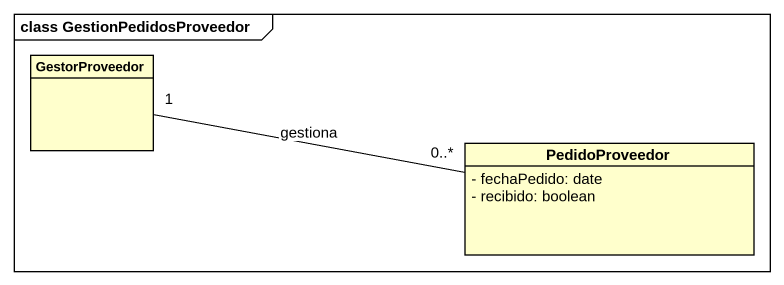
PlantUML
@startuml
mainframe class GestionPedidosProveedor
hide circle
hide empty members
skinparam classAttributeIconSize 0
class GestorProveedor
class PedidoProveedor {
  - fechaPedido: date
  - recibido: boolean
}
GestorProveedor "1" -right- "0..*" PedidoProveedor : gestiona
@enduml
